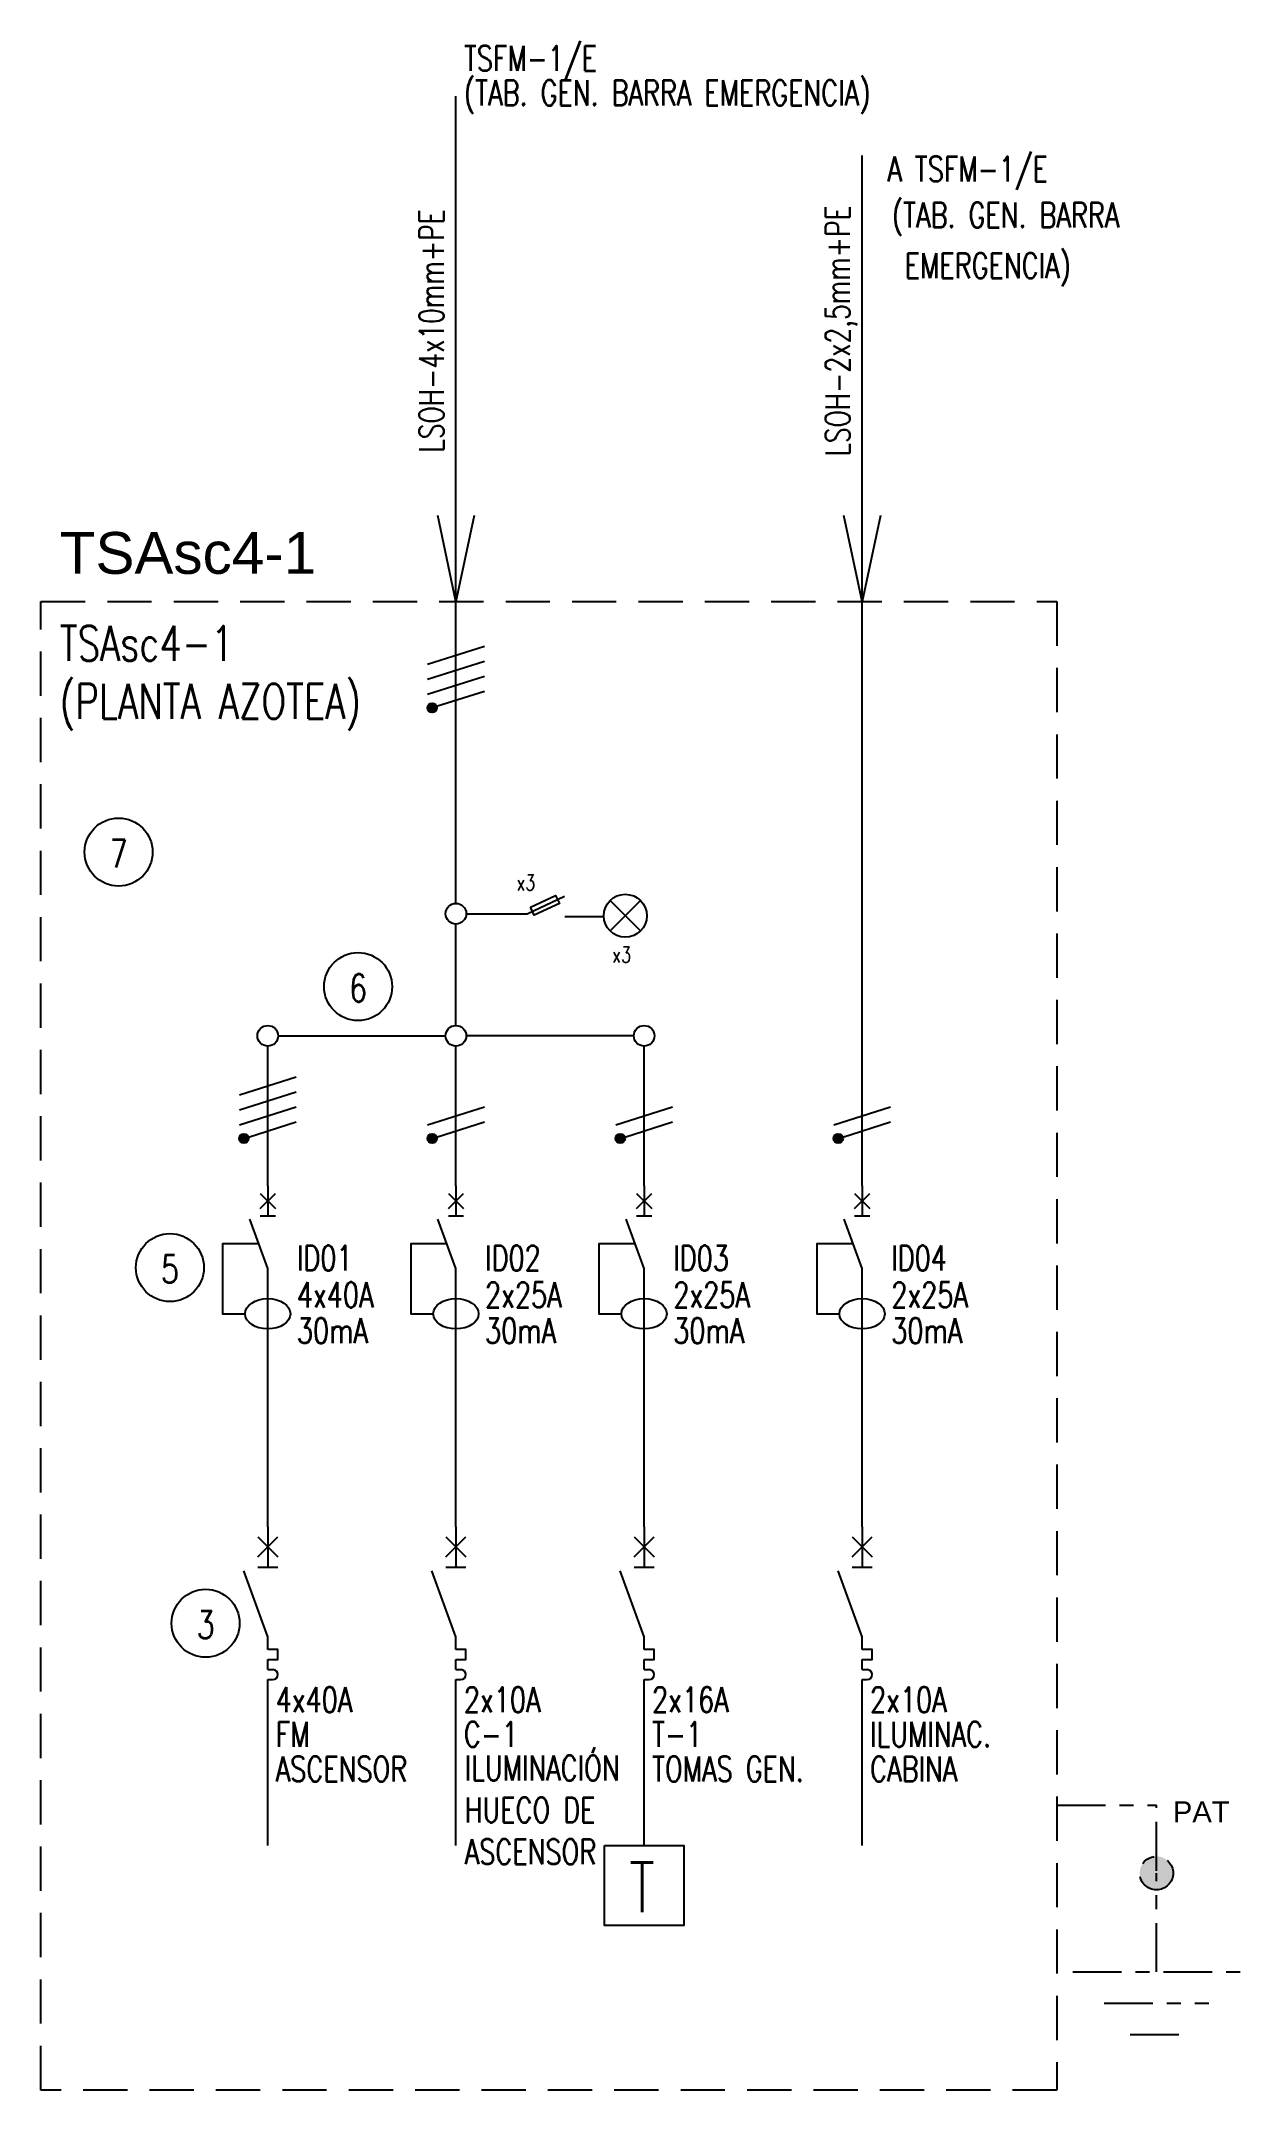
# Model space of a CAD drawing. Extents: x 3674.2 to 3682.8, y 1745 to 1759.7.
import ezdxf
from ezdxf.enums import TextEntityAlignment as Align

# ---------------------------------------------------------------- set-up
doc = ezdxf.new("R2010")
doc.units = 0
doc.linetypes.add('OCJ-ESQUEMAS UNIFILARES-CORREGIDOS IDO-REV.br$0$DASHED', pattern=[19.05, 12.7, -6.35])
doc.linetypes.add('OCJ-ESQUEMAS UNIFILARES-CORREGIDOS IDO-REV.br$0$EJE_5', pattern=[7.1, 5, -1, 0.1, -1])
for name, color, linetype in [('OCJ-ESQUEMAS UNIFILARES-CORREGIDOS IDO-REV.br$0$00-IE', 1, 'Continuous'), ('OCJ-ESQUEMAS UNIFILARES-CORREGIDOS IDO-REV.br$0$00-IE-CABLES', 10, 'Continuous'), ('OCJ-ESQUEMAS UNIFILARES-CORREGIDOS IDO-REV.br$0$01-ELE-APARATOS', 170, 'Continuous'), ('OCJ-ESQUEMAS UNIFILARES-CORREGIDOS IDO-REV.br$0$ELECTRIC', 4, 'Continuous'), ('OCJ-ESQUEMAS UNIFILARES-CORREGIDOS IDO-REV.br$0$PAT', 80, 'Continuous'), ('OCJ-ESQUEMAS UNIFILARES-CORREGIDOS IDO-REV.br$0$TEXTO', 7, 'Continuous')]:
    doc.layers.add(name, color=color, linetype=linetype)
doc.styles.add('OCJ-ESQUEMAS UNIFILARES-CORREGIDOS IDO-REV.br$0$ARIAL', font='Arial.ttf', dxfattribs={"height": 0.2})
doc.styles.add('OCJ-ESQUEMAS UNIFILARES-CORREGIDOS IDO-REV.br$0$Electricidad', font='ROMANS.SHX', dxfattribs={"width": 0.75, "height": 0.175})

# ---------------------------------------------------------------- blocks, each defined once
blk = doc.blocks.new('OCJ-ESQUEMAS UNIFILARES-CORREGIDOS IDO-REV.br$0$Unif-Interruptor-Term')
for p, q in [((0, -1.013), (0.045, -1.013)), ((0, -1.103), (0.045, -1.103))]:
    blk.add_line(p, q)
for points in [[(0, 0.267), (0, -0.093)], [(-0.09, 0.177), (0.09, -0.003)], [(-0.09, -0.003), (0.09, 0.177)], [(0, -0.72), (-0.215, -0.128)], [(-0.09, -0.093), (0.09, -0.093)], [(0, -0.833), (0, -0.72)], [(0, -0.923), (0.09, -0.923), (0.09, -0.833), (0, -0.833)], [(0, -1.013), (0, -0.923)], [(0, -1.215), (0, -1.103)]]:
    blk.add_lwpolyline(points)
blk.add_arc((0.045, -1.058), 0.045, 270, 90)
blk = doc.blocks.new('OCJ-ESQUEMAS UNIFILARES-CORREGIDOS IDO-REV.br$0$Unif-Interruptor-Dif')
for points in [[(-0.068, 0.11), (0.068, -0.025)], [(-0.068, -0.025), (0.068, 0.11)], [(0, 0.177), (0, -0.093)], [(0, -0.565), (-0.162, -0.121)], [(-0.068, -0.093), (0.068, -0.093)], [(-0.081, -0.343), (-0.405, -0.343), (-0.405, -0.97), (-0.202, -0.97)], [(0, -1.308), (0, -0.565)]]:
    blk.add_lwpolyline(points)
blk.add_ellipse((0, -0.97), major_axis=(0.203, 0), ratio=0.670814)

msp = doc.modelspace()

# ---------------------------------------------------------------- hatches: boundary and pattern name
at = {"layer": 'OCJ-ESQUEMAS UNIFILARES-CORREGIDOS IDO-REV.br$0$00-IE-CABLES'}
for points in [[(3676.969, 1754.894, 1), (3677.024, 1754.933, 1)], [(3675.619, 1751.803, 1), (3675.674, 1751.843, 1)], [(3676.969, 1751.803, 1), (3677.024, 1751.843, 1)], [(3678.319, 1751.803, 1), (3678.374, 1751.843, 1)], [(3679.883, 1751.803, 1), (3679.938, 1751.843, 1)]]:
    msp.add_hatch(color=256, dxfattribs=at).paths.add_polyline_path(points)
at = {"layer": 'OCJ-ESQUEMAS UNIFILARES-CORREGIDOS IDO-REV.br$0$PAT', "linetype": 'OCJ-ESQUEMAS UNIFILARES-CORREGIDOS IDO-REV.br$0$EJE_5', "ltscale": 0.07}
h = msp.add_hatch(color=256, dxfattribs=at)
h.paths.add_polyline_path([(3682.313, 1746.554), (3682.073, 1746.554, -1)])
h.paths.add_polyline_path([(3682.073, 1746.554), (3682.193, 1746.554), (3682.193, 1746.434, -0.414214)])
h.paths.add_polyline_path([(3682.193, 1746.554), (3682.313, 1746.554, -0.414214), (3682.193, 1746.434)])

# ---------------------------------------------------------------- linework, layer by layer
at = {"layer": 'OCJ-ESQUEMAS UNIFILARES-CORREGIDOS IDO-REV.br$0$00-IE'}
for points in [[(3677.242, 1753.436), (3677.679, 1753.436), (3677.947, 1753.561)], [(3677.95, 1753.415), (3678.228, 1753.415)]]:
    msp.add_lwpolyline(points, dxfattribs=at)
msp.add_lwpolyline([(3677.702, 1753.483), (3677.883, 1753.566), (3677.91, 1753.508), (3677.729, 1753.425)], close=True, dxfattribs=at)
at = {"layer": 'OCJ-ESQUEMAS UNIFILARES-CORREGIDOS IDO-REV.br$0$00-IE-CABLES'}
for p, q in [((3677.168, 1753.51), (3677.168, 1759.3)), ((3680.082, 1751.484), (3680.082, 1758.875)), ((3677.168, 1752.634), (3677.168, 1753.362)), ((3675.818, 1751.484), (3675.818, 1752.486)), ((3675.892, 1752.56), (3677.094, 1752.56)), ((3677.168, 1751.484), (3677.168, 1752.486)), ((3678.444, 1752.56), (3677.242, 1752.56)), ((3678.518, 1751.484), (3678.518, 1752.486)), ((3680.082, 1751.484), (3680.082, 1752.486)), ((3680.082, 1751.484), (3680.082, 1752.486)), ((3675.818, 1749.038), (3675.818, 1750.325)), ((3677.168, 1749.038), (3677.168, 1750.325)), ((3678.518, 1749.038), (3678.518, 1750.325)), ((3680.082, 1749.038), (3680.082, 1750.325)), ((3675.818, 1746.752), (3675.818, 1747.926)), ((3677.168, 1746.752), (3677.168, 1747.926)), ((3678.518, 1746.752), (3678.518, 1747.926)), ((3680.082, 1746.752), (3680.082, 1747.926))]:
    msp.add_line(p, q, dxfattribs=at)
for points in [[(3677.299, 1756.293), (3677.168, 1755.675), (3677.037, 1756.293)], [(3680.213, 1756.293), (3680.082, 1755.675), (3679.951, 1756.293)], [(3676.965, 1755.227), (3677.372, 1755.356)], [(3676.965, 1755.119), (3677.372, 1755.248)], [(3676.965, 1755.011), (3677.372, 1755.14)], [(3677.029, 1754.924), (3677.372, 1755.032)], [(3675.615, 1752.137), (3676.022, 1752.266)], [(3675.615, 1752.029), (3676.022, 1752.158)], [(3675.615, 1751.921), (3676.022, 1752.05)], [(3676.965, 1751.921), (3677.372, 1752.05)], [(3678.315, 1751.921), (3678.722, 1752.05)], [(3679.878, 1751.921), (3680.285, 1752.05)], [(3675.679, 1751.833), (3676.022, 1751.942)], [(3677.029, 1751.833), (3677.372, 1751.942)], [(3678.379, 1751.833), (3678.722, 1751.942)], [(3679.943, 1751.833), (3680.285, 1751.942)]]:
    msp.add_lwpolyline(points, dxfattribs=at)
for centre, radius in [((3676.997, 1754.913), 0.0338), ((3677.168, 1753.436), 0.0741), ((3675.818, 1752.56), 0.0741), ((3677.168, 1752.56), 0.0741), ((3678.518, 1752.56), 0.0741), ((3675.647, 1751.823), 0.0338), ((3676.997, 1751.823), 0.0338), ((3678.347, 1751.823), 0.0338), ((3679.911, 1751.823), 0.0338)]:
    msp.add_circle(centre, radius, dxfattribs=at)
at = {"layer": 'OCJ-ESQUEMAS UNIFILARES-CORREGIDOS IDO-REV.br$0$01-ELE-APARATOS'}
for p, q in [((3678.492, 1753.312), (3678.274, 1753.53)), ((3678.274, 1753.312), (3678.492, 1753.53))]:
    msp.add_line(p, q, dxfattribs=at)
msp.add_lwpolyline([(3678.234, 1746.752), (3678.802, 1746.752), (3678.802, 1746.179), (3678.234, 1746.179)], close=True, dxfattribs=at)
msp.add_circle((3678.383, 1753.421), 0.154, dxfattribs=at)
at = {"layer": 'OCJ-ESQUEMAS UNIFILARES-CORREGIDOS IDO-REV.br$0$ELECTRIC', "linetype": 'OCJ-ESQUEMAS UNIFILARES-CORREGIDOS IDO-REV.br$0$DASHED', "ltscale": 0.025}
msp.add_lwpolyline([(3674.191, 1755.675), (3681.479, 1755.675), (3681.479, 1744.998), (3674.191, 1744.998)], close=True, dxfattribs=at)
at = {"layer": 'OCJ-ESQUEMAS UNIFILARES-CORREGIDOS IDO-REV.br$0$PAT', "linetype": 'OCJ-ESQUEMAS UNIFILARES-CORREGIDOS IDO-REV.br$0$EJE_5', "ltscale": 0.07}
for p, q in [((3681.479, 1747.041), (3682.193, 1747.041)), ((3682.193, 1746.571), (3682.193, 1747.041)), ((3682.193, 1745.845), (3682.193, 1746.554)), ((3681.593, 1745.845), (3682.793, 1745.845)), ((3681.818, 1745.62), (3682.568, 1745.62)), ((3682.005, 1745.395), (3682.38, 1745.395))]:
    msp.add_line(p, q, dxfattribs=at)
msp.add_circle((3682.193, 1746.554), 0.12, dxfattribs=at)
msp.add_circle((3682.193, 1746.554), 0.12, dxfattribs=at)
at = {"layer": 'OCJ-ESQUEMAS UNIFILARES-CORREGIDOS IDO-REV.br$0$TEXTO'}
for centre in [(3674.748, 1753.878), (3676.466, 1752.913), (3675.116, 1750.897), (3675.372, 1748.346)]:
    msp.add_circle(centre, 0.244, dxfattribs=at)

# ---------------------------------------------------------------- block references
at = {"layer": 'OCJ-ESQUEMAS UNIFILARES-CORREGIDOS IDO-REV.br$0$01-ELE-APARATOS', "xscale": 0.7999999999999546, "yscale": 0.7999999999999546, "zscale": 0.7999999999999546}
for name, p in [('OCJ-ESQUEMAS UNIFILARES-CORREGIDOS IDO-REV.br$0$Unif-Interruptor-Dif', (3675.818, 1751.342)), ('OCJ-ESQUEMAS UNIFILARES-CORREGIDOS IDO-REV.br$0$Unif-Interruptor-Dif', (3677.168, 1751.342)), ('OCJ-ESQUEMAS UNIFILARES-CORREGIDOS IDO-REV.br$0$Unif-Interruptor-Dif', (3678.518, 1751.342)), ('OCJ-ESQUEMAS UNIFILARES-CORREGIDOS IDO-REV.br$0$Unif-Interruptor-Dif', (3680.082, 1751.342)), ('OCJ-ESQUEMAS UNIFILARES-CORREGIDOS IDO-REV.br$0$Unif-Interruptor-Term', (3675.818, 1748.824)), ('OCJ-ESQUEMAS UNIFILARES-CORREGIDOS IDO-REV.br$0$Unif-Interruptor-Term', (3677.168, 1748.824)), ('OCJ-ESQUEMAS UNIFILARES-CORREGIDOS IDO-REV.br$0$Unif-Interruptor-Term', (3678.518, 1748.824)), ('OCJ-ESQUEMAS UNIFILARES-CORREGIDOS IDO-REV.br$0$Unif-Interruptor-Term', (3680.082, 1748.824))]:
    msp.add_blockref(name, p, dxfattribs=at)

# ---------------------------------------------------------------- texts
at = {"layer": 'OCJ-ESQUEMAS UNIFILARES-CORREGIDOS IDO-REV.br$0$TEXTO', "style": 'OCJ-ESQUEMAS UNIFILARES-CORREGIDOS IDO-REV.br$0$Electricidad', "width": 0.75}
for s, height, p in [('TSFM-1/E', 0.18, (3677.225, 1759.482)), ('(TAB. GEN. BARRA EMERGENCIA)', 0.18, (3677.225, 1759.234)), ('A TSFM-1/E', 0.18, (3680.263, 1758.688)), ('(TAB. GEN. BARRA ', 0.18, (3680.295, 1758.358)), (' EMERGENCIA)', 0.18, (3680.295, 1757.995)), ('TSAsc4-1', 0.25, (3674.326, 1755.25)), ('(PLANTA AZOTEA)', 0.25, (3674.326, 1754.834)), ('7', 0.2, (3674.684, 1753.768)), ('x3', 0.1118, (3677.604, 1753.603)), ('x3', 0.1118, (3678.291, 1753.086)), ('6', 0.2, (3676.402, 1752.803)), ('ID01', 0.18, (3676.027, 1750.876)), ('ID02', 0.18, (3677.377, 1750.876)), ('ID03', 0.18, (3678.727, 1750.876)), ('ID04', 0.18, (3680.291, 1750.876)), ('5', 0.2, (3675.052, 1750.787)), ('4x40A', 0.18, (3676.027, 1750.612)), ('2x25A', 0.18, (3677.377, 1750.612)), ('2x25A', 0.18, (3678.727, 1750.612)), ('2x25A', 0.18, (3680.291, 1750.612)), ('30mA', 0.18, (3676.027, 1750.355)), ('30mA', 0.18, (3677.377, 1750.355)), ('30mA', 0.18, (3678.727, 1750.355)), ('30mA', 0.18, (3680.291, 1750.355)), ('3', 0.2, (3675.308, 1748.236)), ('4x40A', 0.18, (3675.875, 1747.708)), ('2x10A', 0.18, (3677.225, 1747.708)), ('2x16A', 0.18, (3678.575, 1747.708)), ('2x10A', 0.18, (3680.139, 1747.708)), ('FM', 0.18, (3675.875, 1747.46)), ('C-1', 0.18, (3677.225, 1747.46)), ('T-1', 0.18, (3678.575, 1747.46)), ('ILUMINAC.', 0.18, (3680.139, 1747.46)), ('ASCENSOR', 0.18, (3675.875, 1747.211)), ('TOMAS GEN.', 0.18, (3678.575, 1747.211)), ('CABINA', 0.18, (3680.139, 1747.211))]:
    msp.add_text(s, height=height, dxfattribs=at).set_placement(p)
for s, p in [('LSOH-4x10mm+PE', (3677.08, 1757.616)), ('LSOH-2x2,5mm+PE', (3679.994, 1757.616))]:
    msp.add_text(s, height=0.175, rotation=90, dxfattribs=at).set_placement(p, align=Align.CENTER)
at = {"layer": 'OCJ-ESQUEMAS UNIFILARES-CORREGIDOS IDO-REV.br$0$TEXTO', "style": 'OCJ-ESQUEMAS UNIFILARES-CORREGIDOS IDO-REV.br$0$ARIAL'}
for s, height, p in [('TSAsc4-1', 0.3, (3674.326, 1755.874)), ('PAT', 0.15, (3682.311, 1746.919))]:
    msp.add_text(s, height=height, dxfattribs=at).set_placement(p)
at = {"layer": 'OCJ-ESQUEMAS UNIFILARES-CORREGIDOS IDO-REV.br$0$TEXTO', "color": 5, "style": 'OCJ-ESQUEMAS UNIFILARES-CORREGIDOS IDO-REV.br$0$Electricidad', "width": 0.75}
msp.add_text('T', height=0.356, dxfattribs=at).set_placement((3678.412, 1746.273))
at = {"layer": 'OCJ-ESQUEMAS UNIFILARES-CORREGIDOS IDO-REV.br$0$TEXTO', "insert": (3677.231, 1747.397), "char_height": 0.18, "attachment_point": 1, "style": 'OCJ-ESQUEMAS UNIFILARES-CORREGIDOS IDO-REV.br$0$Electricidad'}
msp.add_mtext_dynamic_manual_height_columns('ILUMINACIÓN HUECO DE ASCENSOR', width=1.48055, gutter_width=12.5, heights=[0], dxfattribs=at)

doc.saveas('drawing.dxf')
